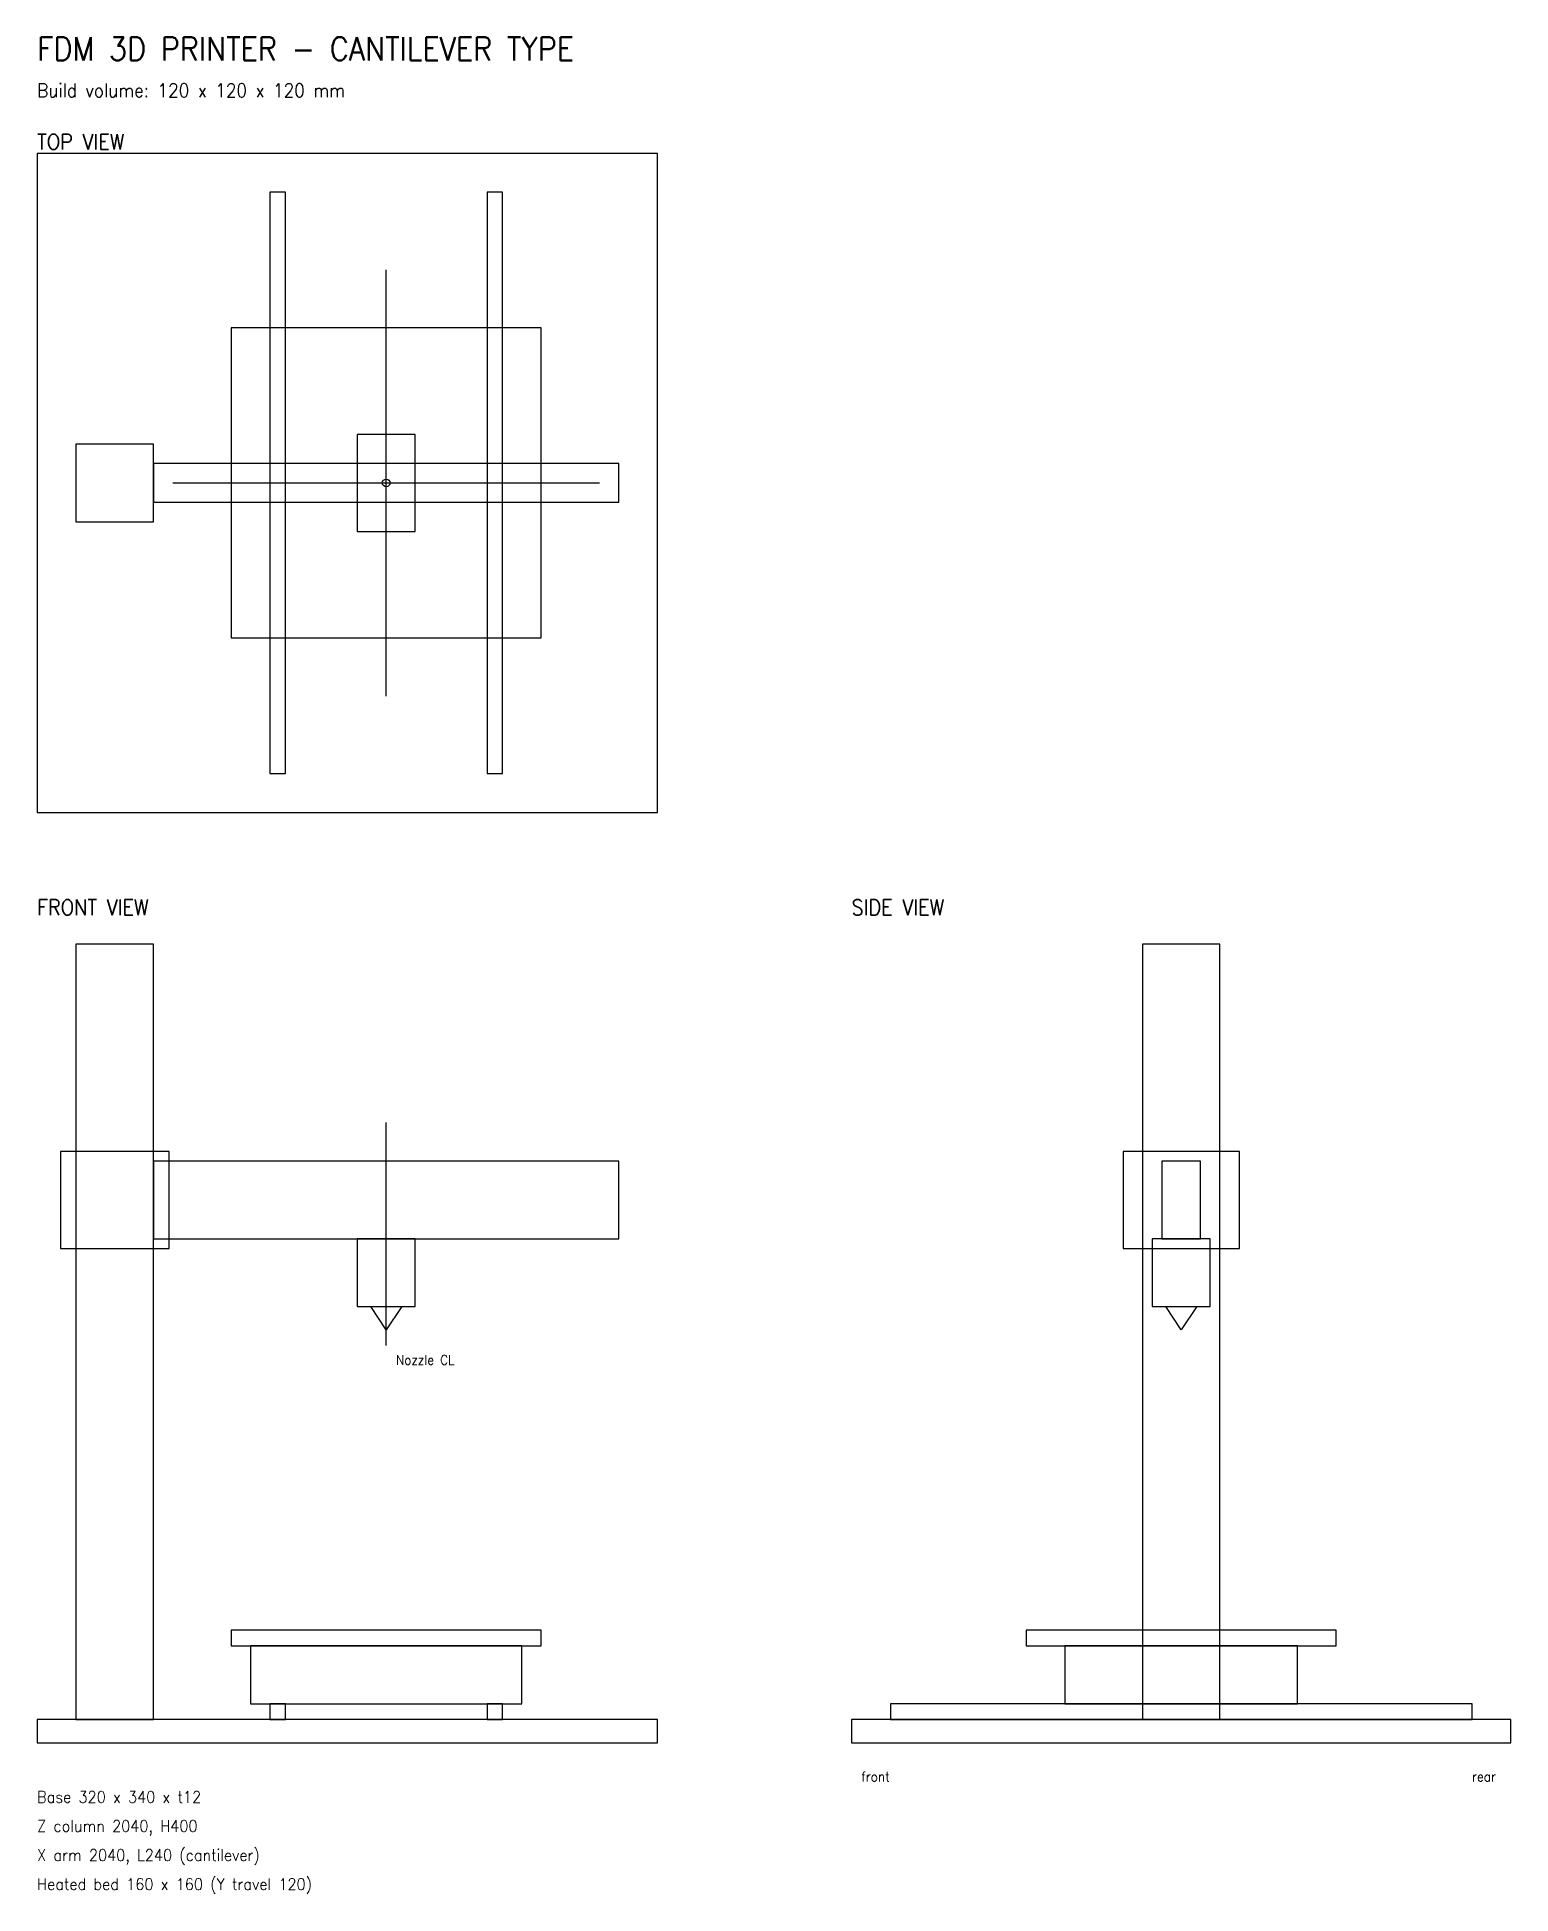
# Model space of a CAD drawing. Header units: millimetres. Extents: x 0 to 760, y -78 to 880.
import ezdxf

# ---------------------------------------------------------------- set-up
doc = ezdxf.new("R2010")
doc.units = ezdxf.units.MM
for name, color, linetype, true_color in [('Annotation', 4, 'Continuous', 0x00ffff), ('Bed', 2, 'Continuous', 0xffff00), ('Frame', 7, 'Continuous', 0xffffff), ('Head', 1, 'Continuous', 0xff0000), ('Motion', 94, 'Continuous', 0x008000)]:
    doc.layers.add(name, color=color, linetype=linetype, true_color=true_color)
doc.styles.add('textstyle0', font='')
doc.styles.add('textstyle1', font='')
doc.styles.add('textstyle10', font='')
doc.styles.add('textstyle11', font='')
doc.styles.add('textstyle2', font='')
doc.styles.add('textstyle3', font='')
doc.styles.add('textstyle4', font='')
doc.styles.add('textstyle5', font='')
doc.styles.add('textstyle6', font='')
doc.styles.add('textstyle7', font='')
doc.styles.add('textstyle8', font='')
doc.styles.add('textstyle9', font='')
doc.styles.get('textstyle0').set_extended_font_data('standard')
doc.styles.get('textstyle1').set_extended_font_data('standard')
doc.styles.get('textstyle10').set_extended_font_data('standard')
doc.styles.get('textstyle11').set_extended_font_data('standard')
doc.styles.get('textstyle2').set_extended_font_data('standard')
doc.styles.get('textstyle3').set_extended_font_data('standard')
doc.styles.get('textstyle4').set_extended_font_data('standard')
doc.styles.get('textstyle5').set_extended_font_data('standard')
doc.styles.get('textstyle6').set_extended_font_data('standard')
doc.styles.get('textstyle7').set_extended_font_data('standard')
doc.styles.get('textstyle8').set_extended_font_data('standard')
doc.styles.get('textstyle9').set_extended_font_data('standard')

msp = doc.modelspace()

# ---------------------------------------------------------------- linework, layer by layer
at = {"layer": 'Annotation'}
for p, q in [((180, 540), (180, 760)), ((70, 650), (290, 650)), ((180, 205), (180, 320))]:
    msp.add_line(p, q, dxfattribs=at)
at = {"layer": 'Bed'}
for points in [[(100, 570), (260, 570), (260, 730), (100, 730)], [(100, 50), (260, 50), (260, 58), (100, 58)], [(510, 50), (670, 50), (670, 58), (510, 58)]]:
    msp.add_lwpolyline(points, close=True, dxfattribs=at)
at = {"layer": 'Frame'}
for points in [[(0, 480), (320, 480), (320, 820), (0, 820)], [(20, 630), (60, 630), (60, 670), (20, 670)], [(60, 640), (300, 640), (300, 660), (60, 660)], [(20, 12), (60, 12), (60, 412), (20, 412)], [(570, 12), (610, 12), (610, 412), (570, 412)], [(60, 260), (300, 260), (300, 300), (60, 300)], [(580, 260), (600, 260), (600, 300), (580, 300)], [(0, 0), (320, 0), (320, 12), (0, 12)], [(420, 0), (760, 0), (760, 12), (420, 12)]]:
    msp.add_lwpolyline(points, close=True, dxfattribs=at)
at = {"layer": 'Head'}
for points in [[(165, 625), (195, 625), (195, 675), (165, 675)], [(165, 225), (195, 225), (195, 260), (165, 260)], [(575, 225), (605, 225), (605, 260), (575, 260)], [(172, 225), (188, 225), (180, 213)], [(582, 225), (598, 225), (590, 213)]]:
    msp.add_lwpolyline(points, close=True, dxfattribs=at)
msp.add_circle((180, 650), 2, dxfattribs=at)
at = {"layer": 'Motion'}
for points in [[(120, 500), (128, 500), (128, 800), (120, 800)], [(232, 500), (240, 500), (240, 800), (232, 800)], [(12, 255), (68, 255), (68, 305), (12, 305)], [(560, 255), (620, 255), (620, 305), (560, 305)], [(110, 20), (250, 20), (250, 50), (110, 50)], [(530, 20), (650, 20), (650, 50), (530, 50)], [(120, 12), (128, 12), (128, 20), (120, 20)], [(232, 12), (240, 12), (240, 20), (232, 20)], [(440, 12), (740, 12), (740, 20), (440, 20)]]:
    msp.add_lwpolyline(points, close=True, dxfattribs=at)

# ---------------------------------------------------------------- texts
at = {"layer": 'Annotation', "attachment_point": 1}
for s, insert, char_height, style in [('FDM 3D PRINTER - CANTILEVER TYPE', (0, 880), 12, 'textstyle0'), ('Build volume: 120 x 120 x 120 mm', (0, 856), 7, 'textstyle10'), ('TOP VIEW', (0, 830), 8, 'textstyle11'), ('FRONT VIEW', (0, 435), 8, 'textstyle1'), ('SIDE VIEW', (420, 435), 8, 'textstyle2'), ('Nozzle CL', (185, 200), 5, 'textstyle3'), ('front', (425, -15), 5, 'textstyle5'), ('rear', (740, -15), 5, 'textstyle6'), ('Base 320 x 340 x t12', (0, -25), 6, 'textstyle8'), ('Z column 2040, H400', (0, -40), 6, 'textstyle7'), ('X arm 2040, L240 (cantilever)', (0, -55), 6, 'textstyle4'), ('Heated bed 160 x 160 (Y travel 120)', (0, -70), 6, 'textstyle9')]:
    msp.add_mtext(s, dxfattribs=dict(at, insert=insert, char_height=char_height, style=style))

doc.saveas('drawing.dxf')
